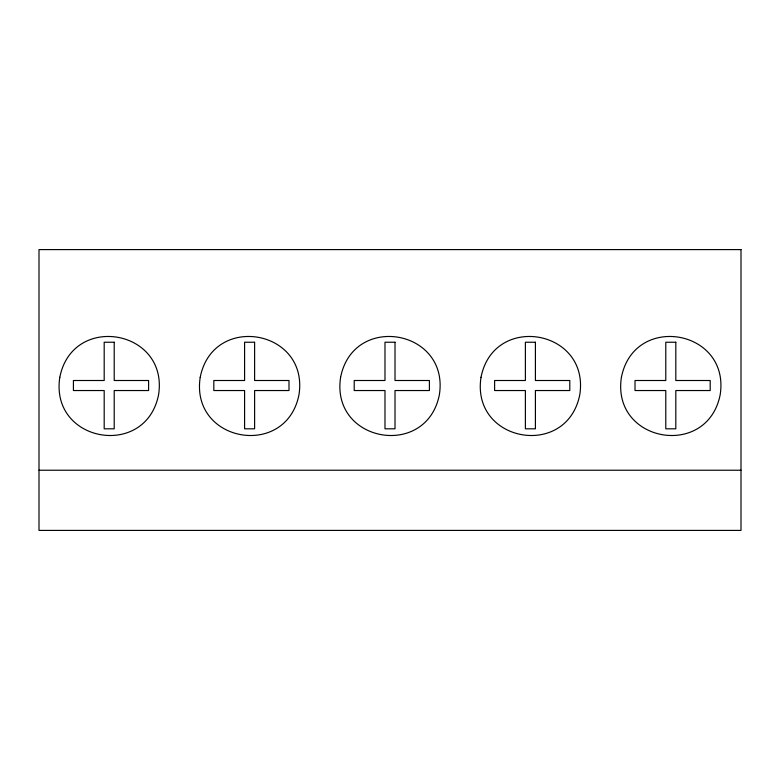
<?xml version="1.0" encoding="UTF-8"?>
<svg xmlns="http://www.w3.org/2000/svg" width="780" height="780" viewBox="0 0 780 780"><rect width="100%" height="100%" fill="white"/><g stroke="black" fill="none" stroke-linecap="round" stroke-linejoin="round"><path stroke-width="1.17" d="M39 470.233L741 470.233M59.816 377.286C49.696 442.416 145.811 459.361 158.584 394.7C168.704 329.56 72.589 312.614 59.816 377.286M200.216 377.286C190.096 442.416 286.211 459.361 298.984 394.7C309.104 329.56 212.989 312.614 200.216 377.286M340.616 377.286C330.496 442.416 426.611 459.361 439.384 394.7C449.504 329.56 353.389 312.614 340.616 377.286M481.016 377.286C470.896 442.416 567.011 459.361 579.784 394.7C589.904 329.56 493.789 312.614 481.016 377.286M621.416 377.286C611.296 442.416 707.411 459.361 720.184 394.7C730.304 329.56 634.189 312.614 621.416 377.286M741 249.6L39 249.6L39 530.4L741 530.4L741 249.6M114.212 342.235L104.188 342.235L104.188 380.503L73.417 380.503L73.417 390.536L104.188 390.536L104.188 428.815L114.212 428.815L114.212 390.536L148.6 390.536L148.6 380.503L114.212 380.503L114.212 342.235M254.611 342.235L244.589 342.235L244.589 380.503L213.817 380.503L213.817 390.536L244.589 390.536L244.589 428.815L254.611 428.815L254.611 390.536L289 390.536L289 380.503L254.611 380.503L254.611 342.235M395.011 342.235L384.988 342.235L384.988 380.503L354.218 380.503L354.218 390.536L384.988 390.536L384.988 428.815L395.011 428.815L395.011 390.536L429.4 390.536L429.4 380.503L395.011 380.503L395.011 342.235M535.411 342.235L525.389 342.235L525.389 380.503L494.618 380.503L494.618 390.536L525.389 390.536L525.389 428.815L535.411 428.815L535.411 390.536L569.8 390.536L569.8 380.503L535.411 380.503L535.411 342.235M675.812 342.235L665.788 342.235L665.788 380.503L635.017 380.503L635.017 390.536L665.788 390.536L665.788 428.815L675.812 428.815L675.812 390.536L710.2 390.536L710.2 380.503L675.812 380.503L675.812 342.235"/></g></svg>
